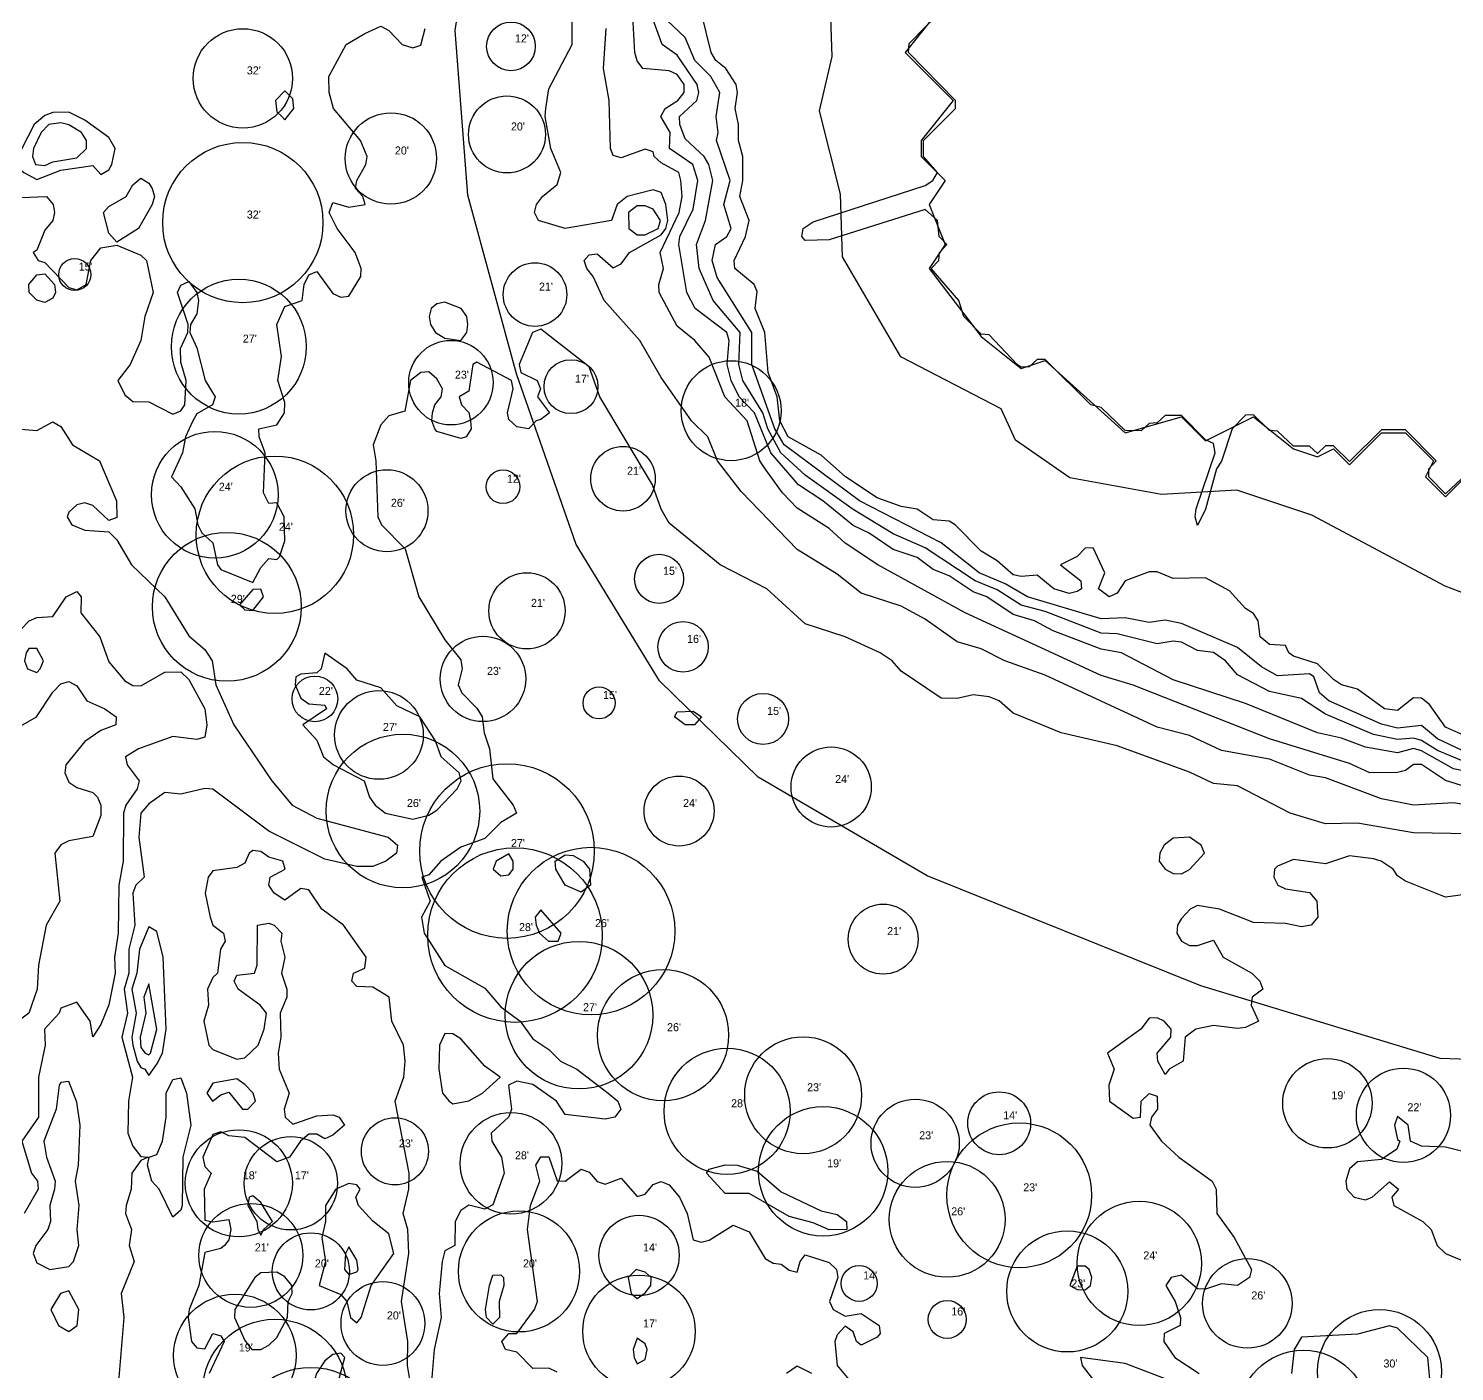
# Model space of a CAD drawing. Extents: x 425736 to 427074, y 1578339 to 1579567.
# Drawn here: x 426253 to 426609.2, y 1578837.5 to 1579173 of the extents above; entities that cross this region are included whole.
import ezdxf

# ---------------------------------------------------------------- set-up
doc = ezdxf.new("R2010")
doc.units = 21
doc.header["$MEASUREMENT"] = 0
for name, color, linetype in [('C-ROAD-CNTR', 7, 'Continuous'), ('C-TOPO-HALF', 9, 'Continuous'), ('C-TOPO-MAJR', 3, 'Continuous'), ('C-TOPO-MINR', 8, 'Continuous'), ('C-WATR-LIDAR', 5, 'Continuous'), ('C-WATR-OVERTURE', 4, 'Continuous'), ('L-PLNT-ANNO', 92, 'Continuous'), ('L-PLNT-TREE', 92, 'Continuous')]:
    doc.layers.add(name, color=color, linetype=linetype)

msp = doc.modelspace()

# ---------------------------------------------------------------- linework, layer by layer
at = {"layer": 'C-ROAD-CNTR'}
msp.add_lwpolyline([(426653.6118270104, 1578914.014903391), (426605.7120886884, 1578915.6838436995), (426545.8858167992, 1578933.860143469), (426477.4890054188, 1578961.3239862807), (426435.2747940391, 1578985.9400265713), (426410.5988154648, 1579010.050877435), (426389.7986172645, 1579044.101763576), (426374.88612211694, 1579086.698834816), (426362.743844516, 1579131.3519386011), (426359.5595482192, 1579172.4968544475), (426369.6023012685, 1579237.525157024), (426388.95089297555, 1579303.588480095), (426402.8471367612, 1579326.7769759065), (426428.46555259934, 1579347.5315801257), (426465.0738270575, 1579361.3841422084), (426507.8641596946, 1579374.0724210439), (426568.2596669434, 1579381.418985095), (426616.4932045033, 1579387.3840709715)], dxfattribs=at)
at = {"layer": 'C-TOPO-HALF'}
for points, elevation in [([(426611, 1578990.1338938954), (426604.99999999994, 1578992.6540818783), (426601, 1578995.1087149591), (426599, 1578995.6763198506), (426595, 1578995.352470915), (426589, 1578996.6033710956), (426577, 1579001.7174779428), (426571, 1579005.624596802), (426563, 1579007.3131862422), (426555, 1579011.5455338233), (426552.0029414649, 1579015), (426549, 1579017.1257896486), (426545, 1579017.6351856121), (426541, 1579019.6365850735), (426539, 1579019.929768012), (426535, 1579019.2554419911), (426525, 1579021.795798276), (426521, 1579021.9555234006), (426507, 1579027.3330929244), (426501, 1579028.9121639375), (426495, 1579032.7351301315), (426489.52249291056, 1579035), (426477, 1579043.2006220839), (426469, 1579046.7728594507), (426459.00000000006, 1579052.8492225802), (426447, 1579061.418113907), (426440.9553495272, 1579067.0000000002), (426437.65462106734, 1579073), (426436.4120290813, 1579077), (426431.43184255686, 1579085), (426430.4081762524, 1579089), (426430.7540580641, 1579097), (426423.98396275216, 1579105), (426420.50810454146, 1579113.0000000002), (426419.8522064488, 1579119), (426422.1459062126, 1579125), (426423.9388457086, 1579135), (426422.92066398147, 1579139), (426421.74779994134, 1579141), (426417, 1579145.4144720342), (426415.6578499032, 1579149), (426415.64063192083, 1579151), (426419.93937538273, 1579155), (426420.4592575603, 1579157), (426420.05722854694, 1579159), (426415, 1579166.3071192754), (426411.2870232505, 1579169), (426408.3360366615, 1579177)], 71.5), ([(426613, 1578995.773294204), (426607, 1578998.4491723296), (426603, 1579004.0748461573), (426601, 1579005.6909822326), (426599, 1579005.7581937364), (426595, 1579002.6483179005), (426591.76877280587, 1579003), (426585, 1579007.9231101512), (426581, 1579009.0543103449), (426579, 1579010.3683376713), (426575, 1579014.2844393342), (426569, 1579016.2153782125), (426567.82181079604, 1579017), (426567, 1579018.8346703874), (426563, 1579019.1038675767), (426560.71378636785, 1579021), (426560.1571530503, 1579025), (426559, 1579026.8221910112), (426557, 1579028.0870725198), (426553, 1579032.5240978643), (426547, 1579035.726790451), (426539, 1579035.540361152), (426535, 1579037.2501986607), (426533, 1579037.263271081), (426527, 1579034.9823196072), (426525, 1579031.9557135045), (426523, 1579030.9871149415), (426520.2685875996, 1579033), (426521.92112192325, 1579037), (426519, 1579043.2407732864), (426517, 1579043.1561342732), (426515, 1579041.0580659246), (426510.7858017136, 1579039), (426515.84811708017, 1579035), (426516.0743577075, 1579033), (426515.00000000006, 1579032.3023740777), (426513, 1579031.8517187804), (426509.12714673096, 1579033), (426505, 1579036.4289334742), (426501, 1579036.0626627167), (426499, 1579036.48838942), (426495, 1579039.9658719026), (426491, 1579042.3766042672), (426484.49627043324, 1579049), (426483, 1579049.9140973436), (426479, 1579050.2379980292), (426475, 1579052.9163467186), (426471, 1579053.5529453014), (426465, 1579055.7564531), (426457.09280032635, 1579061), (426451, 1579066.3477427457), (426442.76890286803, 1579071), (426440.68096844363, 1579075.0000000002), (426439.9851285939, 1579081), (426437.72443221306, 1579087), (426436.9307022996, 1579097), (426434.48882089905, 1579103), (426435, 1579107.3070707072), (426434.2594199405, 1579109), (426429.4445002511, 1579113), (426429.2488238904, 1579115), (426432.0887960674, 1579121), (426432.9988188702, 1579124.9999999998), (426430.6701086663, 1579131), (426431.4075494673, 1579135), (426431.4516765286, 1579141), (426430.3292087836, 1579145), (426430.35885599593, 1579149), (426429.5531093851, 1579153), (426430.07787931175, 1579157), (426429.7298795482, 1579159), (426427.2261518693, 1579163), (426424.6875804804, 1579165), (426423.55584790354, 1579167), (426421, 1579177.0958454811)], 70.5), ([(426251, 1579130.774298657), (426257.474290531, 1579131), (426259.0917352415, 1579129.0000000002), (426259.4545749724, 1579127), (426259, 1579125.046875), (426256.99999999994, 1579122.6329196603), (426255, 1579117.6194648906), (426254.1255154214, 1579117), (426255.3848792127, 1579115.0000000002), (426257, 1579114.490353849), (426263, 1579108.260078095), (426265, 1579107.6585855468), (426267.34693510697, 1579109), (426268.4953114535, 1579115), (426271, 1579118.1610157469), (426275, 1579118.8314682944), (426281, 1579116.3668892311), (426282.41209763003, 1579115), (426284.0834809304, 1579107), (426282.0524954745, 1579101), (426281, 1579095.0201053135), (426278.3352087318, 1579089), (426275.2629246677, 1579085), (426277, 1579081.4415781489), (426279, 1579079.7639155472), (426283, 1579079.711676103), (426289, 1579076.6516152716), (426291, 1579077.4716386553), (426292.015529576, 1579079), (426292.3337070254, 1579085), (426291, 1579089.6491557225), (426290.90040318185, 1579092.9999999998), (426292.7709838799, 1579097), (426292.81232630374, 1579099), (426290.2103606182, 1579107), (426291, 1579108.8295755968), (426292.99999999994, 1579109.7365455057), (426295, 1579107.0154910097), (426295.4295353036, 1579105), (426295, 1579101.683020683), (426293.42159383034, 1579099), (426293.24400355347, 1579097), (426295, 1579093.2391836734), (426297.1209809264, 1579085), (426299.5656565656, 1579081), (426298.95592004096, 1579079), (426295, 1579076.7059593976), (426293.99479066173, 1579075), (426292.2014146177, 1579071), (426291.3941411451, 1579067), (426288.65701306076, 1579061), (426291, 1579058.5117550574), (426294.50189633376, 1579053), (426295.2226173542, 1579049), (426296.23226812156, 1579047), (426299, 1579044.4577836413), (426300.15808585135, 1579039), (426301, 1579037.797555103), (426309, 1579034.6055045873), (426311, 1579038.3441186384), (426313, 1579040.591205771), (426315, 1579040.321745702), (426315.6341635753, 1579041), (426317, 1579044.952848723), (426316.82306915696, 1579051), (426315, 1579054.474236641), (426313, 1579054.3147256975), (426311.64100847836, 1579057), (426312.0582809225, 1579067), (426310.5411803935, 1579071), (426310.5322327044, 1579073), (426315, 1579073.9563088513), (426316.94621718995, 1579077), (426317, 1579079.5162950258), (426315.25137952174, 1579085), (426316.1853318765, 1579091), (426315, 1579099.0619469024), (426317, 1579103.4960750332), (426321.3499034749, 1579105), (426321.82611668186, 1579109), (426323, 1579111.406507791), (426325, 1579112.2625355814), (426329, 1579106.7492822967), (426331, 1579105.835054773), (426333, 1579106.101841413), (426336.00653594773, 1579111), (426336.10012515646, 1579113), (426334.60036057694, 1579117), (426330.06972301815, 1579123), (426328.06221547804, 1579127), (426329, 1579129.5240046838), (426333, 1579128.352844639), (426337.072833212, 1579129), (426336.503992016, 1579131), (426334.6713164778, 1579133), (426334.97742663656, 1579134.9999999998), (426337.26072258607, 1579139), (426337.5313782991, 1579141), (426335.90428015566, 1579145), (426329.1719817768, 1579153), (426328.09924812027, 1579157), (426327.9646529563, 1579161), (426332.30573248403, 1579169), (426337, 1579171.756097561), (426341, 1579173.5365426694), (426343, 1579172.4729020977), (426346.33503575076, 1579169), (426349, 1579168.120415225), (426351, 1579168.8444216992), (426352.06626606575, 1579173)], 73.5), ([(426611, 1578983.8752229898), (426607, 1578985.1468267324), (426601, 1578989.0834399292), (426599, 1578989.1437272583), (426597, 1578987.6466603214), (426595, 1578987.0937270727), (426588.12050739955, 1578987), (426583, 1578989.3688675766), (426563, 1578995.5658858293), (426529, 1579008.9147137115), (426521, 1579011.368937906), (426487, 1579027.017604589), (426465.1773092543, 1579039), (426457, 1579044.4150680527), (426453, 1579048.052079794), (426445, 1579053.1875484658), (426441.3382504288, 1579057), (426436.99987387273, 1579063), (426435.6557465575, 1579065), (426432.54323079006, 1579075), (426426.96283670235, 1579080.9999999998), (426423, 1579090.836747049), (426419.4393659438, 1579095), (426415, 1579098.6004230361), (426410.56894760276, 1579107), (426410.4384304995, 1579109), (426411.6283818887, 1579113), (426410.79037336935, 1579117), (426415.5590043409, 1579127), (426416.28720205114, 1579131), (426415.9355138578, 1579135), (426415.40099510225, 1579137), (426411, 1579139.3711883295), (426409.28629290126, 1579141), (426409, 1579142.1597582037), (426407, 1579142.8671568008), (426401, 1579140.6503533567), (426399, 1579141.2627056222), (426398.3629816348, 1579143), (426398.0077243936, 1579155), (426396.62487874465, 1579163), (426397.2523473458, 1579173)], 72.5), ([(426613, 1578971.8061315354), (426599, 1578972.0893606667), (426585, 1578974.4646576012), (426577, 1578974.3340206186), (426568.17114270665, 1578977), (426555, 1578983.757730742), (426549, 1578984.3638035944), (426543, 1578987.2286593898), (426525, 1578993.7857832988), (426511, 1578997.0293546822), (426499, 1579001.9064668333), (426495.44457831327, 1579005), (426493, 1579006.02953491), (426489, 1579006.5339956535), (426485, 1579005.576031156), (426481, 1579005.6538765824), (426471, 1579012.3921800945), (426468.73340143, 1579015), (426465.7361563518, 1579017), (426457, 1579020.9711934156), (426447, 1579024.284965035), (426437.4025374856, 1579033), (426425.78779069765, 1579039), (426413, 1579049.4363788068), (426411, 1579052.8624885913), (426408.8586003736, 1579059), (426395.7054983168, 1579081), (426393, 1579088.4466650616), (426381, 1579097.847821421), (426378.9187569368, 1579097), (426375.52675424545, 1579089), (426375.98869143776, 1579087), (426380.0078272604, 1579085), (426380.8800788954, 1579083), (426380.1217391304, 1579081), (426383.09090909094, 1579077), (426381, 1579075.2762535478), (426379.7574468085, 1579075), (426377.8664850136, 1579073), (426375, 1579073.4751990202), (426373, 1579075.2990654204), (426372.61, 1579077), (426374.0540159699, 1579083), (426373.5917431193, 1579085), (426365, 1579089.5958069235), (426364.00972447323, 1579089), (426362.99999999994, 1579082.3361753959), (426360.54657293495, 1579081), (426361.1365286856, 1579079), (426363, 1579077.036725325), (426363.4037396122, 1579075), (426363.56714383094, 1579073), (426362.3384972889, 1579071), (426361, 1579070.5396909965), (426355, 1579072.3352337515), (426354.4415708812, 1579072.9999999998), (426353.7259747392, 1579075), (426353.87577639753, 1579077), (426354.4517400994, 1579079), (426356.039504717, 1579081), (426356.3734238603, 1579083), (426355, 1579085.4495765974), (426353, 1579087.2066666665), (426351, 1579087.073415765), (426348.4280714036, 1579085), (426347, 1579077.4055555556), (426343, 1579076.1938168847), (426341, 1579073.9984423677), (426339.0900780379, 1579069), (426339.7734082397, 1579065), (426340.19827379525, 1579051), (426341.1590069455, 1579049), (426347.0909365559, 1579043), (426350.4942060758, 1579031), (426357, 1579020.2767857143), (426361, 1579015.2932469936), (426361.319922443, 1579013), (426360.3313177122, 1579009), (426361.24981886684, 1579007), (426365, 1579003.228134807), (426366.3283677924, 1579001), (426366.7604562738, 1578997), (426368.15355687874, 1578993), (426369, 1578985.5351230425), (426374.07152588555, 1578979), (426374.84526808205, 1578977), (426371, 1578974.6562619684), (426367, 1578970.6567434012), (426361, 1578968.4407136247), (426355.99727767694, 1578965), (426353, 1578961.575333757), (426351.20436507935, 1578961), (426353.28177212464, 1578955), (426351.18350200495, 1578950.9999999998), (426351.79526612244, 1578947), (426357, 1578938.880413097), (426367, 1578933.2341699286), (426371, 1578928.5969678776), (426375.81224234856, 1578925), (426379, 1578920.5507723475), (426383, 1578917.9622911694), (426385.8915685896, 1578915), (426389.9790681972, 1578913), (426397.7957017777, 1578907), (426400.1674590597, 1578905), (426400.9462587846, 1578903), (426399.4373870385, 1578901), (426397, 1578900.5073781488), (426387, 1578901.7129424778), (426384.85543766577, 1578905), (426379, 1578909.1749462623), (426375, 1578910.0030982322), (426372.86888273316, 1578909), (426373.60994388623, 1578903), (426373, 1578901.0906862745), (426368.57459165156, 1578897), (426368.74048442906, 1578895), (426371.1501886792, 1578891), (426371.83931705763, 1578887), (426369, 1578879.1282886495), (426367, 1578878.0201129941), (426363, 1578879.0823838739), (426361, 1578877.680913349), (426359.527613941, 1578875), (426359.5003591094, 1578868.9999999998), (426357, 1578867.674711719), (426356.26838755305, 1578865), (426355.59714568313, 1578857), (426356.0157625384, 1578851), (426354.34198754496, 1578843), (426353.63800981554, 1578835)], 73.5), ([(426251, 1579022.8665141114), (426253.09816676524, 1579025), (426255, 1579025.868485012), (426259, 1579026.1021759696), (426262.3803550296, 1579031), (426265, 1579032.2974524577), (426266.1296469853, 1579031), (426266.00158353127, 1579027), (426270.7452528987, 1579021), (426273, 1579014.7266394428), (426277, 1579009.9880371327), (426279, 1579008.819717671), (426281, 1579008.755477651), (426287, 1579012.1624710301), (426291, 1579012.2680714857), (426293, 1579010.3482575025), (426297.02043671825, 1579002.9999999998), (426297.50263667316, 1578999), (426297, 1578995.9148226734), (426295, 1578995.3971306789), (426289, 1578996.1266806296), (426280.46236816875, 1578993), (426277.2038188277, 1578990.9999999998), (426277.5724014115, 1578988.9999999998), (426280.5657631954, 1578985), (426280.0909001427, 1578983), (426277.27401826327, 1578979), (426276.7064061555, 1578977), (426276.61830133083, 1578965), (426275.5065663966, 1578959), (426275.37311008375, 1578947.0000000002), (426274.40927261865, 1578941), (426274.59055279475, 1578937), (426273, 1578929.124099723), (426271, 1578924.1409869082), (426269, 1578921.1262398555), (426268.36371923424, 1578924.9999999998), (426265, 1578929.721047331), (426261, 1578928.2560386471), (426260.6074286577, 1578927), (426256.96561249765, 1578923), (426257.11241054285, 1578919), (426255.42024311586, 1578911), (426255.44221402216, 1578901), (426251.2980847929, 1578894.9999999998), (426253.68899224803, 1578887), (426255.1850552084, 1578885), (426255.4001720497, 1578883), (426251.9025019165, 1578877)], 72.5), ([(426348.68545091705, 1578832.9999999998), (426347.65916367515, 1578839), (426347.76906247996, 1578845), (426346.1371328365, 1578855), (426347.9582612619, 1578867), (426347.68782964454, 1578873), (426346.5972884228, 1578877), (426347.9643455907, 1578883), (426348.0317515299, 1578887), (426344.55318138655, 1578905), (426346.6926718092, 1578911), (426347.067004063, 1578915), (426346.6322064119, 1578919), (426343.7688121891, 1578925), (426343.1045250925, 1578931), (426339, 1578933.480667594), (426335, 1578933.6736699424), (426333.7091029023, 1578935), (426334.11712265597, 1578937), (426337, 1578938.2430196484), (426337.31784107944, 1578941), (426331.6266584175, 1578949), (426326.2481048965, 1578953), (426323, 1578957.7967332122), (426321, 1578958.167465988), (426317, 1578955.200407332), (426314.35314891115, 1578957), (426313.03205128206, 1578959), (426313.3498817967, 1578961), (426317.07766682515, 1578963), (426316.4866193336, 1578964.9999999998), (426313, 1578966.0048897658), (426311, 1578967.3827551203), (426309, 1578967.663369496), (426308.0970684039, 1578967), (426307, 1578964.4339045286), (426305, 1578963.370285423), (426299, 1578962.543374453), (426297.83554754936, 1578961), (426297.1249723023, 1578957), (426298.36375167884, 1578951), (426299, 1578948.9955005625), (426301.6676933607, 1578947), (426302.05802725384, 1578945), (426300.95285707386, 1578943), (426300.1570316382, 1578937), (426299, 1578935.9271177328), (426297.69613321417, 1578933), (426297.9561660887, 1578929), (426296.7195022677, 1578925), (426297.97515382816, 1578919), (426299, 1578917.9279778395), (426305, 1578915.5349895842), (426307, 1578915.8866268867), (426310.3076804044, 1578919), (426311.8420915203, 1578923), (426312.38337801606, 1578927), (426310.81008432887, 1578929), (426305.3602345017, 1578933), (426304.3085793358, 1578935), (426305, 1578936.472856792), (426309.4532337464, 1578937), (426310.0978902954, 1578939), (426310.1439087228, 1578949), (426313, 1578949.4834037416), (426314.349620893, 1578949), (426316.2253968254, 1578947), (426315.9662405768, 1578945), (426316.95921043045, 1578941), (426316.1815934285, 1578937), (426317.4850021124, 1578933), (426317.52156614524, 1578931), (426315.86335540836, 1578927), (426316.0248517368, 1578921), (426315.36831139313, 1578917), (426315.56452203635, 1578913.0000000002), (426318.0875275184, 1578907), (426316.79263758706, 1578903), (426317.095635157, 1578901), (426319, 1578899.2892302987), (426325, 1578901.3238643801), (426329, 1578901.578778135), (426330.60810005956, 1578901), (426331.8814707305, 1578899), (426329, 1578896.5048791822), (426327, 1578895.653035781), (426325, 1578896.7443181819), (426323, 1578896.7814049586), (426320.9298993029, 1578895), (426318.19139955146, 1578891), (426315, 1578889.902701748), (426307, 1578895.9816880077), (426303, 1578896.3973681484), (426301, 1578897.3464285715), (426299, 1578896.705882353), (426296.513176756, 1578891), (426297, 1578888.6774528464), (426298.5873587686, 1578887), (426296.8098992197, 1578883), (426297, 1578875.3102828916), (426299, 1578874.8767941329), (426303, 1578875.4727691424), (426303.5292059219, 1578873), (426302.99999999994, 1578870.3788304562), (426301.91043671354, 1578869), (426301, 1578868.2395336514), (426297, 1578867.2487641524), (426295.51241578447, 1578859.0000000002), (426293.12094804883, 1578852.9999999998), (426292.82964309317, 1578851), (426293.71371334913, 1578845), (426295, 1578843.4399779127), (426297, 1578843.1359099597), (426298.99999999994, 1578847.0057493793), (426301, 1578846.4148119723), (426301.8078439965, 1578845), (426298.0885736196, 1578837)], 73.5), ([(426611, 1578892.5082595164), (426607, 1578893.505490415), (426601, 1578893.799222168), (426598.2214960058, 1578895), (426597.66060763435, 1578899), (426595, 1578901.2178971863), (426594.26236183825, 1578899), (426595, 1578895.415249267), (426595.59246861923, 1578895), (426594.884853853, 1578893), (426591, 1578890.4391534391), (426585, 1578889.8342002602), (426583, 1578888.099607843), (426582.0959530026, 1578885), (426582.3290163429, 1578883), (426584.1851342051, 1578881), (426587, 1578880.3758375635), (426588.6945975744, 1578881), (426593, 1578884.8307392995), (426595.2794036444, 1578883), (426593.62283737026, 1578881), (426594.1238793806, 1578879), (426601.3813526939, 1578875), (426603.44464609795, 1578873), (426604.9528049867, 1578869), (426606.97602256696, 1578867), (426611.00000000006, 1578865.264760721)], 74.5), ([(426385, 1578837.3323295922), (426383, 1578838.3211667913), (426379, 1578838.236662883), (426375, 1578842.3428018074), (426372.13116883114, 1578843), (426371.25267993874, 1578845), (426373, 1578846.9554413024), (426375, 1578846.9862340216), (426379.3609712763, 1578853), (426380.116208722, 1578855), (426377.6187026671, 1578873), (426378.39216272807, 1578879), (426380.68921232875, 1578885), (426379.72022637795, 1578889), (426380.99999999994, 1578891.1316765577), (426383, 1578891.1161776367), (426385, 1578885.0991735535), (426387, 1578885.0409268732), (426391, 1578888.0579439253), (426393, 1578887.324552584), (426395, 1578884.947755102), (426397, 1578884.2843777582), (426401, 1578885.7749092374), (426405, 1578881.1818445898), (426407, 1578881.7712874166), (426409, 1578884.2336628227), (426411, 1578884.9355037485), (426413, 1578884.081612586), (426415.5850204668, 1578880.9999999998), (426417.53820330335, 1578877), (426419, 1578870.4113873295), (426421, 1578869.7959091591), (426423, 1578870.3159329956), (426429, 1578874.018696147), (426433, 1578872.370507701), (426437, 1578865.757090488), (426439, 1578864.575726141), (426441, 1578864.3203084832), (426443, 1578862.8225393342), (426445, 1578862.3111931118), (426445.756024912, 1578865), (426447, 1578866.599025409), (426453, 1578864.753229821), (426454.7988568649, 1578863), (426455.16056612984, 1578861), (426453.0644183403, 1578855), (426454.0419785226, 1578853), (426456.99999999994, 1578851.2990654206), (426461, 1578851.9541284405), (426465.48041775456, 1578849), (426465.7240377633, 1578847), (426465, 1578846.0682242992), (426461, 1578844.0672619047), (426459.8275346053, 1578845), (426459, 1578847.4335532517), (426457.00000000006, 1578848.8227074237), (426455, 1578846.6354826686), (426454.40396631346, 1578845), (426455.02162977867, 1578839), (426458.34679665737, 1578835)], 73.5), ([(426603.38236945536, 1578833), (426602.5986537653, 1578841), (426595, 1578848.2829059828), (426593.00000000006, 1578848.8835529112), (426584.99999999994, 1578846.820479303), (426571, 1578846.0720528257), (426569.1748243695, 1578843), (426568.5126570411, 1578837)], 74.5), ([(426448.6330491032, 1578837), (426445, 1578838.8471111113), (426442.35414595343, 1578837)], 73.5)]:
    msp.add_lwpolyline(points, dxfattribs=dict(at, elevation=elevation))
for points, elevation in [([(426254.71601912, 1579139), (426257, 1579138.775921258), (426259, 1579139.6886134334), (426265, 1579140.6694611588), (426267.41348472435, 1579143), (426267.4584151932, 1579145), (426266.22367554344, 1579147), (426263, 1579148.938066465), (426261, 1579149.4434681982), (426258.0087519692, 1579149), (426256.13800308894, 1579147), (426254.2164402893, 1579143), (426253.9570313394, 1579141), (426254.71601912, 1579139)], 74.5), ([(426275, 1579119.598074609), (426273, 1579121.8345642542), (426271.70015054056, 1579127), (426273, 1579128.5416328518), (426277.3392226149, 1579131), (426279, 1579133.8936473946), (426281, 1579135.5563511006), (426283, 1579134.3204236007), (426283.8636453592, 1579133), (426284.4440315148, 1579131), (426283.88683654164, 1579129), (426280.4144066333, 1579123), (426275, 1579119.598074609)], 73.5), ([(426402.95821680274, 1579123), (426405, 1579121.422364398), (426407, 1579121.4167917613), (426410.2682059704, 1579123), (426410.82801295165, 1579125), (426409, 1579127.8102265904), (426407, 1579128.6919474916), (426405, 1579128.6721068248), (426402.8938116335, 1579127), (426402.95821680274, 1579123)], 73.5), ([(426354.6023013304, 1579097), (426357, 1579095.6317852242), (426361, 1579095.023846878), (426362.43266606005, 1579097), (426362.7487337863, 1579099), (426362.45263939135, 1579101), (426361.07839049306, 1579103), (426357, 1579104.6166216691), (426355, 1579104.1524241366), (426353.5862216517, 1579103), (426353.08444096945, 1579100.9999999998), (426353.4158026457, 1579099), (426354.6023013304, 1579097)], 73.5), ([(426305.67444074247, 1579029), (426307, 1579027.7846388826), (426309, 1579027.6249539934), (426311.65703225805, 1579031), (426311, 1579032.877581121), (426309.00000000006, 1579032.8656429944), (426305.67444074247, 1579029)], 73.5), ([(426252.7292350542, 1579013), (426255, 1579012.10212262), (426255.85943494947, 1579013), (426256.67578903225, 1579015), (426255, 1579018.0855971295), (426253, 1579018.0904535204), (426252.38919298246, 1579017), (426251.98141891893, 1579015), (426252.7292350542, 1579013)], 72.5), ([(426342.15357633063, 1578977), (426349, 1578975.445848992), (426353, 1578976.461680202), (426354.99999999994, 1578977.6833254541), (426360.06189271924, 1578983), (426361.0737840066, 1578985), (426360.5505385864, 1578987), (426356.09296424454, 1578991), (426354.633054967, 1578995), (426350.7033874182, 1579001), (426345, 1579003.7986476333), (426341, 1579008.2410419146), (426335, 1579010.175886055), (426332.57441814983, 1579013), (426327, 1579016.9164345404), (426326.0808678501, 1579013), (426325, 1579011.990260595), (426321, 1579011.710851202), (426319.75469550374, 1579011), (426319.5415406511, 1579009), (426321, 1579005.6799610895), (426323, 1579004.2354029063), (426327, 1579003.9053824362), (426327.4247740563, 1579003), (426321.47706422023, 1578999), (426325, 1578995.156901688), (426326.68651378073, 1578991), (426329.131821777, 1578989), (426336.8416422287, 1578985), (426338.1623078997, 1578981), (426339.5284330767, 1578979), (426342.15357633063, 1578977)], 73.5), ([(426417, 1578998.9892925431), (426414.3843648208, 1579001), (426415, 1579002.3019517795), (426419, 1579002.4826086955), (426421.0921144452, 1579001), (426419.3197278911, 1578999), (426417, 1578998.9892925431)], 73.5), ([(426387, 1578958.959500764), (426384.72655251727, 1578963), (426384.55688434304, 1578965), (426387, 1578966.5427435387), (426389, 1578966.4186580882), (426391.52027564275, 1578965), (426393.11457887985, 1578963), (426393.39740747056, 1578959), (426391, 1578957.192241244), (426387, 1578958.959500764)], 73.5), ([(426281.97657683084, 1578913), (426283, 1578911.4472275742), (426285, 1578914.2935916542), (426286.4429766709, 1578917), (426287.3342725865, 1578923), (426286.61072773696, 1578941), (426285, 1578947.384792348), (426283, 1578948.587058533), (426280.71387516055, 1578943), (426280.00899938133, 1578937), (426278.79936277546, 1578933), (426279.8105477366, 1578927), (426278.7260034022, 1578921), (426278.98485756124, 1578919), (426280.1335669917, 1578915), (426281, 1578913.4340681739), (426281.97657683084, 1578913)], 73.5), ([(426358.06115542667, 1578905), (426359, 1578904.369787441), (426363, 1578905.0714062985), (426366.3461295086, 1578907), (426370.8295260825, 1578911), (426367, 1578913.8006359302), (426361, 1578920.6044843048), (426359, 1578921.831250546), (426357, 1578921.9303262183), (426355.6518754988, 1578918.9999999998), (426355.4510194275, 1578913), (426356.38321060385, 1578907), (426358.06115542667, 1578905)], 73.5), ([(426306.38843750005, 1578903), (426307.73199925193, 1578903), (426309.6849384275, 1578905), (426309.1171837325, 1578907), (426307, 1578909.154721624), (426305, 1578910.572409284), (426299, 1578909.536843175), (426297.5248007086, 1578907), (426298.93908629444, 1578905), (426301, 1578906.623525557), (426303, 1578907.2573418107), (426306.38843750005, 1578903)], 73.5), ([(426453, 1578872.860767201), (426449, 1578874.6462902473), (426443, 1578876.1887270424), (426433, 1578881.9244536941), (426427, 1578881.9168834388), (426422.3754886962, 1578887), (426423, 1578888.0705128205), (426427.00000000006, 1578889.1422788508), (426430.0358801182, 1578889), (426435, 1578887.50484228), (426441, 1578882.3568310428), (426451, 1578877.659133127), (426455, 1578876.7284469812), (426457.29591474246, 1578875), (426457.4315589353, 1578872.9999999998), (426453, 1578872.860767201)], 73.5), ([(426331.87486897275, 1578863), (426333, 1578861.759104046), (426335, 1578862.3485155196), (426335.2955876162, 1578863), (426335, 1578865.3071833649), (426333, 1578868.6285116556), (426332.1378164557, 1578867), (426331.87486897275, 1578863)], 74.5), ([(426369, 1578849.3364088004), (426367.41443066514, 1578851), (426367.16094937886, 1578853), (426368.13206521736, 1578859), (426369, 1578861.5508005824), (426371, 1578861.6547237413), (426371.60487804876, 1578860.9999999998), (426371.6828982106, 1578859), (426370.5791433892, 1578855), (426370.62476894644, 1578851), (426369, 1578849.3364088004)], 73.5), ([(426403.5537906138, 1578857.0000000002), (426405, 1578855.7576368428), (426407, 1578857.1717268855), (426408.4388582549, 1578859), (426408.553961422, 1578861), (426407, 1578862.2836449828), (426404.7525013165, 1578863), (426402.8148148148, 1578861), (426403.5537906138, 1578857.0000000002)], 73.5), ([(426404.3037132432, 1578841), (426405, 1578839.4035433072), (426407, 1578840.450401013), (426407.51574680384, 1578843), (426407, 1578844.3999153618), (426405, 1578845.8227424747), (426404.0121363899, 1578843), (426404.3037132432, 1578841)], 73.5)]:
    msp.add_lwpolyline(points, close=True, dxfattribs=dict(at, elevation=elevation))
at = {"layer": 'C-TOPO-MAJR', "elevation": 70}
msp.add_lwpolyline([(426611, 1579060.4400862071), (426607, 1579056.7164374592), (426602.830500734, 1579061), (426602.8327431919, 1579063), (426604.71464660333, 1579064.9999999998), (426597, 1579072.739300587), (426591, 1579072.7325371904), (426583, 1579064.8009652954), (426579.00000000006, 1579068.6827645155), (426577, 1579068.6954992968), (426574.99999999994, 1579066.7749382767), (426573, 1579068.6282730005), (426569, 1579068.6787237988), (426565, 1579072.3784688995), (426563, 1579072.5274645325), (426559.00000000006, 1579076.4233714351), (426557, 1579076.3515537253), (426553.69232667156, 1579073), (426550.99999999994, 1579064.8964613366), (426549.7951706911, 1579063), (426547, 1579052.9287410928), (426545, 1579048.7947454844), (426544.41923223104, 1579050.9999999998), (426544.69073370355, 1579053), (426549.4783715013, 1579067), (426549, 1579069.274356976), (426547, 1579070.2567586899), (426541, 1579076.2849869272), (426537, 1579076.3014251143), (426535, 1579074.4621118011), (426533, 1579074.3222019305), (426531, 1579072.4884819847), (426527, 1579072.5792371854), (426521, 1579078.3067378253), (426518.384433124, 1579079), (426507, 1579090.256546001), (426505, 1579090.2749092937), (426503, 1579088.4740890688), (426501, 1579088.410483322), (426500.00134537765, 1579089), (426493, 1579096.4759983865), (426491, 1579096.6018695887), (426486.6529289961, 1579101), (426485.4325791856, 1579105), (426478.45936947246, 1579113), (426480.39574369113, 1579115), (426480.6050771453, 1579117), (426482.42888546933, 1579119), (426480.52947568597, 1579121.0000000002), (426480.08165429486, 1579125), (426477, 1579127.7454780363), (426453, 1579120.1847367454), (426447, 1579120.0528388578), (426446.13721973094, 1579121), (426446.5342604298, 1579123), (426449, 1579124.6450390187), (426477, 1579133.7487953743), (426478.8871124031, 1579135), (426480.0723085163, 1579137), (426476.59708436724, 1579141), (426476.61078651686, 1579145), (426484.5400548818, 1579153), (426484.60384263494, 1579155), (426472.8278558176, 1579167), (426473, 1579169.2442992148), (426480.5993523016, 1579177)], dxfattribs=at)
at = {"layer": 'C-TOPO-MINR'}
for points, elevation in [([(426619, 1578977.8851929598), (426609, 1578979.547172077), (426599, 1578978.9669451073), (426590.99999999994, 1578980.5821840111), (426577, 1578985.7993038287), (426573, 1578986.4599279487), (426563, 1578990.4371447836), (426551, 1578992.6553100287), (426543.00000000006, 1578996.3613306242), (426535, 1578998.4257940685), (426507, 1579011.400834875), (426496.93715990876, 1579015), (426491, 1579017.97855521), (426485, 1579019.7912548166), (426477, 1579025.4069236622), (426471, 1579028.6537256902), (426461, 1579031.890595463), (426455, 1579036.6409348443), (426445, 1579042.8475878576), (426431, 1579057.2776767309), (426425.1180181364, 1579065), (426422.66719686775, 1579071), (426418.59318545624, 1579075), (426411, 1579085.8305256064), (426405.7363027198, 1579095), (426396.8018597998, 1579105), (426393.9950953679, 1579111), (426392.44577805855, 1579113), (426391.750919934, 1579115), (426393, 1579116.4585864572), (426395, 1579116.6440094644), (426399, 1579113.1804371416), (426401, 1579114.1569119287), (426403.09961983084, 1579117), (426411, 1579121.4628655307), (426412.20165553526, 1579123), (426412.72906014294, 1579125), (426412.22176944674, 1579129), (426411, 1579131.97412796), (426409, 1579132.6462819409), (426402.5033557047, 1579131), (426399.9977306819, 1579129), (426398.61559778306, 1579125), (426387, 1579123.0364662802), (426380.39693411614, 1579125), (426379.4092186622, 1579127), (426379.90605580603, 1579129), (426381.3401851184, 1579131), (426385, 1579134.0087885985), (426385.9930503224, 1579137), (426383.4441064639, 1579143), (426382.0221278498, 1579151), (426382.20353982307, 1579153), (426383, 1579157.8762278978), (426388.75916453544, 1579169), (426388.8507321681, 1579183)], 73), ([(426617, 1578986.449702688), (426609, 1578988.0343876507), (426601, 1578992.5651705489), (426599, 1578993.1107750698), (426595, 1578992.0046606467), (426587, 1578993.4629981024), (426581, 1578995.6624547865), (426575.01746216527, 1578997), (426557, 1579004.3734670086), (426539, 1579010.2920896043), (426526.07929116546, 1579017), (426521, 1579017.935628111), (426509, 1579022.4975566585), (426504.34798445844, 1579025), (426499, 1579026.578232721), (426492.41069855256, 1579031), (426489, 1579032.2699492844), (426483, 1579036.2276732014), (426479, 1579037.8105168378), (426475, 1579040.854108496), (426468.99999999994, 1579042.8547683698), (426463.00000000006, 1579046.9416743412), (426459, 1579048.8301594246), (426451.43525704346, 1579055), (426445.3211360794, 1579059), (426438.45971024275, 1579067), (426434.3347678714, 1579077), (426430.5348350764, 1579081), (426428.49492992315, 1579085), (426427.53299125057, 1579089), (426428.06003648625, 1579095), (426427.4501553909, 1579097), (426419.5114958842, 1579103), (426417.4194194194, 1579107), (426415.4127386054, 1579119), (426415.6537029835, 1579121), (426419, 1579127.8743718592), (426420.16227826645, 1579135), (426418.9021890016, 1579139), (426413.12861626636, 1579143), (426413.314275372, 1579147), (426410.91869205714, 1579151), (426412.0089370933, 1579153), (426415.16330386157, 1579155), (426416.805010719, 1579157), (426416.7433667084, 1579158.9999999998), (426415, 1579161.476658641), (426413, 1579162.4269949421), (426406.4484566103, 1579162.9999999998), (426405, 1579164.88230842), (426404.47626981995, 1579167), (426403.76809825306, 1579179)], 72), ([(426611.00000000006, 1578992.7044125893), (426605, 1578995.5558735908), (426601.00000000006, 1578998.8927121516), (426595, 1578998.2066047662), (426591, 1578999.156844231), (426577.8681679303, 1579005), (426575.5450312685, 1579007), (426574.09214285715, 1579011), (426573, 1579011.7972365248), (426565, 1579011.2573687339), (426561, 1579013.4805838126), (426555, 1579018.3721321723), (426541, 1579024.3001902555), (426537, 1579025.2064050352), (426533, 1579024.6151400988), (426527, 1579025.7217188124), (426521, 1579025.4755167272), (426502.5662131831, 1579031), (426497, 1579034.2555678873), (426490.4824274953, 1579037), (426480.99999999994, 1579044.4500222122), (426460.5530402738, 1579055), (426441.7240298966, 1579069), (426439.3895058422, 1579073), (426433.71885144967, 1579089), (426433.6920922913, 1579097), (426425, 1579110.7910145854), (426423.7673034577, 1579115), (426424.5933021807, 1579119), (426427.4591340588, 1579121), (426428.5226519337, 1579123), (426426.72327176045, 1579129.0000000002), (426428.2434380675, 1579135), (426424.83288836153, 1579145.0000000002), (426425.28807269974, 1579147), (426424.811066952, 1579151), (426425.7265124956, 1579157), (426423.39857137704, 1579161), (426419.45177296846, 1579165), (426417, 1579170.7475121308), (426412.51083572797, 1579175)], 71), ([(426251, 1579072.900156413), (426255, 1579072.5416506717), (426259, 1579074.6763907734), (426261.00000000006, 1579073.5568261377), (426263.9077204203, 1579069), (426270.6614431487, 1579065), (426274.9502436522, 1579055), (426275, 1579050.8440607013), (426273, 1579050.0925726588), (426269, 1579053.825605901), (426267, 1579054.5210001953), (426265, 1579053.961682945), (426263, 1579052.1229906543), (426262.58387588314, 1579051), (426263.7973778308, 1579049), (426267, 1579047.618599176), (426273, 1579047.2515073211), (426274.99999999994, 1579045.2444444443), (426278.6989340248, 1579039), (426287, 1579030.9694035088), (426293, 1579021.229591031), (426297, 1579017.854110382), (426298.84137795534, 1579015), (426299.78832726623, 1579009), (426304.2170453087, 1578999), (426313.7605576223, 1578985), (426318.8598027199, 1578979), (426325, 1578975.7451952486), (426342.79608938546, 1578971), (426345.1427050053, 1578969.0000000002), (426344.933498949, 1578967), (426342.229314923, 1578965), (426339, 1578963.6264965872), (426335, 1578963.6293063848), (426327, 1578965.4401755794), (426313, 1578972.5067772076), (426299, 1578982.9687382297), (426297, 1578983.1422850068), (426291, 1578981.7494824016), (426287, 1578982.1453730036), (426283, 1578979.3139893468), (426280.9980115049, 1578977), (426280.5019093079, 1578971), (426281.82511978096, 1578961), (426279.7670172269, 1578959), (426278.99002621975, 1578957), (426279.5049024668, 1578949), (426277.9843043672, 1578943), (426277.97736323986, 1578937), (426276.8228677259, 1578933), (426277.66583859874, 1578927), (426276.3049417827, 1578921), (426278.91903608316, 1578911), (426277.95453025744, 1578905), (426277.7566556339, 1578897), (426279, 1578893.768832047), (426281, 1578891.2372126), (426282.84846093133, 1578891), (426281, 1578890.1796847635), (426278.73902260297, 1578887), (426278.57957920793, 1578883), (426277.32575110625, 1578879), (426277.15367916424, 1578877), (426278.7121630227, 1578873), (426278.090038588, 1578869), (426279.3880675818, 1578865), (426276.06125835894, 1578857), (426276.7979840403, 1578851), (426274.9685753731, 1578829)], 73), ([(426251, 1578998.7444004237), (426254.9241535695, 1579001), (426258.99999999994, 1579007.1881038647), (426261.00000000006, 1579009.2478835587), (426263, 1579009.8840057636), (426265, 1579008.8087337613), (426267.53064167267, 1579005), (426272.01813471504, 1579003), (426274.8134533633, 1579001), (426274.7716081718, 1578999), (426271, 1578997.61143695), (426267, 1578994.872541879), (426262.25270370673, 1578989), (426262.005377341, 1578987), (426263, 1578984.7289836889), (426265, 1578983.4063477872), (426269, 1578982.1065217392), (426270.2259152216, 1578981), (426271.0462085308, 1578979), (426271, 1578976.3825816484), (426269, 1578971.0928170264), (426263, 1578970.0886480128), (426261, 1578969.0563066646), (426259.55817651737, 1578967), (426260.79505461163, 1578955), (426257.38408048527, 1578949.0000000002), (426255.4636494316, 1578939), (426255.14272962976, 1578933), (426253.0569719702, 1578927), (426251, 1578925.4696075676)], 72), ([(426615, 1578957.0621301776), (426607, 1578955.9613157285), (426597, 1578959.9990808824), (426595, 1578961.3193277312), (426593.91533594456, 1578963), (426590.9650892165, 1578965), (426589, 1578965.5614540617), (426583, 1578966.2694931352), (426577, 1578964.3103504614), (426569, 1578965.4069489685), (426565, 1578963.7642168272), (426564.2648752399, 1578963), (426564.09656738344, 1578961), (426565.1448979592, 1578959.0000000002), (426567, 1578958.0475442044), (426573, 1578957.1407540394), (426574.81590296497, 1578955), (426575.088687098, 1578951), (426573.43036529684, 1578949), (426571, 1578948.5530636176), (426567, 1578949.376172256), (426559, 1578949.6693060086), (426550.556721841, 1578953), (426545, 1578953.90598001), (426543.1684931507, 1578953), (426541, 1578950.6825619447), (426540.046875, 1578949), (426539.908902453, 1578947), (426541, 1578944.9724603794), (426543, 1578943.9092399578), (426545, 1578943.9168252242), (426549, 1578945.2079675894), (426551.47546479735, 1578941), (426558.61116965226, 1578937), (426560.5726842461, 1578935), (426561.3735354928, 1578933), (426558.70480349346, 1578931), (426558.4164683484, 1578929), (426560.2584085316, 1578925), (426557, 1578923.4177126917), (426555, 1578923.1444805195), (426549, 1578923.9391344597), (426544.61555075593, 1578923), (426541.9453432444, 1578921), (426541.4868217055, 1578915), (426537.9734513274, 1578913), (426537, 1578911.6419753085), (426535.0875912409, 1578915), (426534.98309065285, 1578917), (426538.4162376237, 1578921), (426538.4659465946, 1578923), (426536.6987447699, 1578925.0000000002), (426535, 1578925.7982305235), (426533, 1578925.7206375839), (426530.893037336, 1578923), (426522.58590691607, 1578917), (426524.18735543557, 1578913), (426522.9011117613, 1578909), (426523.0756410257, 1578905), (426529, 1578900.8022922636), (426530.76170212764, 1578901), (426530.92243767314, 1578905.0000000002), (426533, 1578906.9524475525), (426535, 1578906.26007326), (426535.00356125354, 1578903), (426533.5636743215, 1578901), (426533.0924635845, 1578899), (426536.0801808232, 1578895), (426540.3972114137, 1578891), (426548.6868829337, 1578885), (426549.7023923445, 1578883), (426549.9074989408, 1578877), (426554.1993633952, 1578871), (426558.5112656888, 1578863), (426558.0120828538, 1578861), (426555, 1578858.943033208), (426551, 1578859.4045801526), (426547, 1578858.053125), (426545, 1578858.1475815177), (426541, 1578861.532457496), (426538.4909313226, 1578861), (426537.0878081729, 1578859), (426539.4714285714, 1578855), (426540.7966393796, 1578851), (426540.6923619686, 1578849), (426536.72123339184, 1578847), (426536.6560544218, 1578845), (426539.35048809054, 1578841), (426545.4418202053, 1578837)], 74), ([(426539, 1578834.9500693483), (426527, 1578839.4846167215), (426515.8155236576, 1578841), (426516.2493043962, 1578839), (426519.31944657955, 1578835)], 74)]:
    msp.add_lwpolyline(points, dxfattribs=dict(at, elevation=elevation))
for points, elevation in [([(426316.21932209533, 1579151), (426317, 1579150.1853603178), (426319.23200623406, 1579153), (426319, 1579155.3725553756), (426317, 1579157.371420817), (426314.68418571766, 1579155), (426315, 1579152.1445342407), (426316.21932209533, 1579151)], 74), ([(426251.8029594353, 1579137), (426255, 1579135.2321927971), (426261, 1579137.6165077223), (426269, 1579138.7361839453), (426271, 1579136.5142686388), (426273, 1579137.6621016148), (426273.7988894498, 1579139), (426274.5703908267, 1579143), (426273, 1579145.7792697004), (426267, 1579150.0846347609), (426263, 1579152.0440217787), (426259, 1579151.9786128323), (426257, 1579151.2608413757), (426254.365841334, 1579149), (426251, 1579142.5021306819), (426249.5249760265, 1579141), (426249.3962045823, 1579139), (426251.8029594353, 1579137)], 74), ([(426257, 1579104.5075695766), (426255, 1579105.1070413224), (426253.11377561104, 1579107), (426253.0503912021, 1579109), (426254.99999999994, 1579111.472922795), (426257, 1579111.694665022), (426259.4765252771, 1579109), (426259.73009098583, 1579107), (426259, 1579105.5825631686), (426257, 1579104.5075695766)], 73), ([(426536.9291666667, 1578963), (426539, 1578961.911189162), (426541, 1578961.8239667616), (426543, 1578962.8550089623), (426546.7733961154, 1578967.0000000002), (426545.9663093415, 1578969), (426543, 1578970.9608979002), (426539, 1578970.7142857143), (426536.7225, 1578969), (426535.6497031383, 1578967), (426535.4424540977, 1578965), (426536.9291666667, 1578963)], 74), ([(426369.0733691704, 1578962.9999999998), (426371.00000000006, 1578961.2813634009), (426373, 1578961.535731278), (426374.0274420779, 1578963), (426374.0678740284, 1578965), (426373, 1578966.8194975422), (426369.8205063131, 1578965), (426369.0733691704, 1578962.9999999998)], 74), ([(426382.9146728972, 1578945), (426385.31187165773, 1578945), (426386.0044741718, 1578947), (426381, 1578952.7800687284), (426379.585632238, 1578951), (426379.81940676016, 1578949), (426380.6631914815, 1578947), (426382.9146728972, 1578945)], 74), ([(426282.0758076678, 1578917), (426283, 1578916.5727577424), (426283.4323429657, 1578917), (426285.03963820165, 1578923), (426283, 1578934.2991586772), (426281.7515837714, 1578931), (426282.2807940233, 1578927), (426280.8798447708, 1578921), (426281, 1578918.4633530572), (426282.0758076678, 1578917)], 74), ([(426289, 1578876.0487329434), (426285.59576078726, 1578883), (426283.7360035406, 1578885), (426282.6509803921, 1578889), (426283.0779220779, 1578891), (426285, 1578891.7219512195), (426286.4428888774, 1578895), (426287.3208210162, 1578901), (426287.34841145016, 1578907), (426289, 1578910.393306945), (426291, 1578910.840538519), (426292.3929489534, 1578907), (426293.51849670557, 1578899), (426291.4704722973, 1578891), (426291.31573014706, 1578879), (426291, 1578877.7834961996), (426289, 1578876.0487329434)], 73), ([(426258.2848706412, 1578863), (426263, 1578863.7361302606), (426264.1580340492, 1578865), (426265.5485252141, 1578869), (426265.09520419966, 1578873), (426265.56481637567, 1578879), (426264.67794825515, 1578885), (426265.471654203, 1578889), (426265.8550971909, 1578899), (426265, 1578904.8101245859), (426263, 1578909.9100340134), (426261, 1578909.709219858), (426260.57386987656, 1578909), (426259.81944990775, 1578903), (426256.7887121811, 1578895), (426257.4324448647, 1578891), (426259.61170175805, 1578885), (426259.4695797119, 1578883), (426258.2890500453, 1578879), (426258.4777423381, 1578875), (426257.74359207414, 1578873), (426254.77480392694, 1578869), (426254.1498275512, 1578867), (426255, 1578864.6784843958), (426258.2848706412, 1578863)], 73), ([(426333.4157792836, 1578851), (426335, 1578849.6689711264), (426336.03102850844, 1578851), (426338.5274265002, 1578859), (426344.2223448276, 1578867), (426343, 1578871.9035749675), (426339, 1578875.0816135085), (426335.4041377689, 1578879), (426334.7328252586, 1578881), (426335.7901073262, 1578883), (426335, 1578884.1107320911), (426333, 1578884.4767899292), (426329.7298588491, 1578883), (426327.1548748251, 1578879.0000000002), (426327.1532431407, 1578875), (426326.24753759475, 1578871), (426327.1151332478, 1578865), (426325.6137264226, 1578859), (426331, 1578856.7576585033), (426332.4665717337, 1578855), (426333.4157792836, 1578851)], 74), ([(426310.27791651804, 1578873), (426311, 1578871.5112173592), (426311.6975702223, 1578873), (426313.9278238116, 1578875), (426311, 1578879.6854731578), (426309, 1578881.3523955478), (426308.11630258895, 1578881), (426307.7474648348, 1578879), (426309.97640836204, 1578875), (426310.27791651804, 1578873)], 74), ([(426308.73632344324, 1578843), (426311, 1578843.0118374797), (426313, 1578844.0503115081), (426315, 1578846.0040957378), (426317.6373356041, 1578851), (426317.79353703826, 1578855), (426318.78967802395, 1578857), (426318.7588663711, 1578859), (426317, 1578861.1501891918), (426315, 1578862.2806304437), (426311, 1578862.1551371263), (426309.5284199548, 1578861), (426304.47850480396, 1578853), (426304.39359296486, 1578851), (426307, 1578845.2759483117), (426308.73632344324, 1578843)], 74), ([(426513.1602272727, 1578859), (426515, 1578858.007813697), (426517, 1578857.8523378305), (426518.3286264442, 1578859), (426518.6280220826, 1578861), (426517.9593154181, 1578863), (426517, 1578863.8088607595), (426515, 1578863.8188803513), (426513.1602272727, 1578859)], 74), ([(426260.4052066056, 1578849), (426263, 1578847.5195136694), (426265.12712213426, 1578849), (426265.519626301, 1578853), (426263, 1578857.6224964596), (426260.9791257806, 1578857), (426258.55662792985, 1578853), (426260.4052066056, 1578849)], 73), ([(426323.6850283647, 1578833), (426325, 1578831.281323877), (426329, 1578831.9483625286), (426329.80914151773, 1578833), (426331.9499623777, 1578841), (426331, 1578842.0496778218), (426329, 1578841.7349721133), (426327, 1578840.1639449936), (426324.9133364924, 1578837), (426323.6850283647, 1578833)], 74)]:
    msp.add_lwpolyline(points, close=True, dxfattribs=dict(at, elevation=elevation))
at = {"layer": 'C-WATR-LIDAR', "elevation": 69.98017883300781}
msp.add_lwpolyline([(426480, 1579177), (426472, 1579167), (426484, 1579155), (426476, 1579145), (426476, 1579141), (426482, 1579135), (426478, 1579129), (426482, 1579119), (426478, 1579113), (426491, 1579096), (426501, 1579088), (426507, 1579090), (426527, 1579072), (426541, 1579076), (426547, 1579070), (426559, 1579076), (426569, 1579068), (426575, 1579066), (426579, 1579068), (426583, 1579064), (426591, 1579072), (426597, 1579072), (426604, 1579065), (426602, 1579061), (426607, 1579056), (426611, 1579060)], dxfattribs=at)
at = {"layer": 'C-WATR-OVERTURE'}
msp.add_lwpolyline([(426626.1937065178, 1579026.357053788), (426606.9324088979, 1579033.635917228), (426573.591784465, 1579051.3624830623), (426554.83747223095, 1579057.6201878234), (426536.07139733544, 1579056.5691440548), (426513.1357555091, 1579060.7429333478), (426499.5952590936, 1579070.1329141129), (426495.9542534163, 1579077.936294848), (426470.92316208367, 1579090.9587271148), (426456.35394085746, 1579115.9543366842), (426455.8384827045, 1579131.5932327926), (426450.6081252176, 1579152.4238700562), (426453.73606137146, 1579166.0046151588), (426453.2142787369, 1579180.5890419187), (426448.0229736621, 1579197.2377773453), (426446.4453978444, 1579217.5737883998), (426446.9794355115, 1579247.7876846816), (426462.59548446187, 1579274.3475791758), (426470.92845458805, 1579284.2608631647), (426504.2906291428, 1579291.5513566495), (426525.6563813139, 1579298.332037193), (426546.4870333108, 1579301.443343128), (426582.4217155523, 1579304.5731689215), (426611.09885237226, 1579311.3464149262)], dxfattribs=at)
at = {"layer": 'L-PLNT-TREE'}
for centre, radius in [((426373.5, 1579168.5), 6.077999999999999), ((426306.5, 1579160.5), 12.4235), ((426372.5, 1579146.5), 9.617), ((426343.5, 1579140.5), 11.405999999999999), ((426306.5, 1579124.5), 20.023), ((426264.5, 1579111.5), 4), ((426379.5, 1579106.5), 7.94025), ((426305.5, 1579093.5), 16.859), ((426358.5, 1579084.5), 10.552499999999998), ((426388.5, 1579083.5), 6.73325), ((426428.5, 1579077.5), 12.488), ((426299.5, 1579056.5), 15.816), ((426401.5, 1579060.5), 8.065249999999999), ((426314.5, 1579046.5), 19.6655), ((426342.5, 1579052.5), 10.25075), ((426371.5, 1579058.5), 4.19425), ((426302.5, 1579028.5), 18.5875), ((426410.5, 1579035.5), 6.12975), ((426377.5, 1579027.5), 9.52225), ((426416.5, 1579018.5), 6.3065), ((426366.5, 1579010.5), 10.6735), ((426324.5, 1579005.5), 5.702999999999999), ((426340.5, 1578996.5), 11.08275), ((426395.5, 1579004.5), 4), ((426436.5, 1579000.5), 6.37975), ((426346.5, 1578977.5), 19.191), ((426453.5, 1578983.5), 10.02225), ((426372.5, 1578967.5), 21.811999999999998), ((426415.5, 1578977.5), 8.742), ((426374.5, 1578946.5), 21.811999999999998), ((426393.5, 1578947.5), 20.92825), ((426466.5, 1578945.5), 8.742), ((426390.5, 1578926.5), 18.436999999999998), ((426411.5, 1578921.5), 16.380499999999998), ((426446.5, 1578906.5), 14.60425), ((426427.5, 1578902.5), 15.7555), ((426577.5, 1578904.5), 11.16875), ((426596.5, 1578901.5), 11.77225), ((426495.5, 1578899.5), 7.849499999999999), ((426451.5, 1578887.5), 16.16075), ((426474.5, 1578894.5), 11.01825), ((426344.5, 1578892.5), 8.3885), ((426373.5, 1578889.5), 12.6775), ((426305.5, 1578884.5), 13.37575), ((426318.5, 1578884.5), 11.66), ((426500.5, 1578881.5), 18.0835), ((426482.5, 1578875.5), 14.4665), ((426308.5, 1578866.5), 12.983999999999998), ((426530.5, 1578864.5), 15.518249999999998), ((426375.5, 1578862.5), 15.1345), ((426405.5, 1578866.5), 10.035), ((426323.5, 1578862.5), 9.62975), ((426512.5, 1578857.5), 15.1345), ((426557.5, 1578854.5), 11.186250000000001), ((426405.5, 1578847.5), 14.052499999999998), ((426460.5, 1578859.5), 4.496), ((426341.5, 1578849.5), 10.470500000000001), ((426304.5, 1578841.5), 15.2945), ((426482.5, 1578850.5), 4.746), ((426314.5, 1578832.5), 18.05725), ((426590.5, 1578837.5), 15.475249999999999), ((426571.5, 1578826.5), 16.30725), ((426323.5, 1578819.5), 19.019)]:
    msp.add_circle(centre, radius, dxfattribs=at)

# ---------------------------------------------------------------- texts
at = {"layer": 'L-PLNT-ANNO'}
for s, p in [("12'", (426374.5, 1579169.5)), ("32'", (426307.5, 1579161.5)), ("20'", (426373.5, 1579147.5)), ("20'", (426344.5, 1579141.5)), ("32'", (426307.5, 1579125.5)), ("15'", (426265.5, 1579112.5)), ("21'", (426380.5, 1579107.5)), ("27'", (426306.5, 1579094.5)), ("23'", (426359.5, 1579085.5)), ("17'", (426389.5, 1579084.5)), ("18'", (426429.5, 1579078.5)), ("12'", (426372.5, 1579059.5)), ("21'", (426402.5, 1579061.5)), ("24'", (426300.5, 1579057.5)), ("26'", (426343.5, 1579053.5)), ("24'", (426315.5, 1579047.5)), ("15'", (426411.5, 1579036.5)), ("29'", (426303.5, 1579029.5)), ("21'", (426378.5, 1579028.5)), ("16'", (426417.5, 1579019.5)), ("23'", (426367.5, 1579011.5)), ("22'", (426325.5, 1579006.5)), ("15'", (426396.5, 1579005.5)), ("15'", (426437.5, 1579001.5)), ("27'", (426341.5, 1578997.5)), ("24'", (426454.5, 1578984.5)), ("26'", (426347.5, 1578978.5)), ("24'", (426416.5, 1578978.5)), ("27'", (426373.5, 1578968.5)), ("26'", (426394.5, 1578948.5)), ("28'", (426375.5, 1578947.5)), ("21'", (426467.5, 1578946.5)), ("27'", (426391.5, 1578927.5)), ("26'", (426412.5, 1578922.5)), ("23'", (426447.5, 1578907.5)), ("19'", (426578.5, 1578905.5)), ("28'", (426428.5, 1578903.5)), ("22'", (426597.5, 1578902.5)), ("14'", (426496.5, 1578900.5)), ("23'", (426475.5, 1578895.5)), ("23'", (426345.5, 1578893.5)), ("28'", (426374.5, 1578890.5)), ("19'", (426452.5, 1578888.5)), ("18'", (426306.5, 1578885.5)), ("17'", (426319.5, 1578885.5)), ("23'", (426501.5, 1578882.5)), ("26'", (426483.5, 1578876.5)), ("21'", (426309.5, 1578867.5)), ("14'", (426406.5, 1578867.5)), ("20'", (426324.5, 1578863.5)), ("20'", (426376.5, 1578863.5)), ("24'", (426531.5, 1578865.5)), ("14'", (426461.5, 1578860.5)), ("23'", (426513.5, 1578858.5)), ("26'", (426558.5, 1578855.5)), ("16'", (426483.5, 1578851.5)), ("20'", (426342.5, 1578850.5)), ("17'", (426406.5, 1578848.5)), ("19'", (426305.5, 1578842.5)), ("30'", (426591.5, 1578838.5))]:
    msp.add_text(s, height=2, dxfattribs=at).set_placement(p)

doc.saveas('drawing.dxf')
